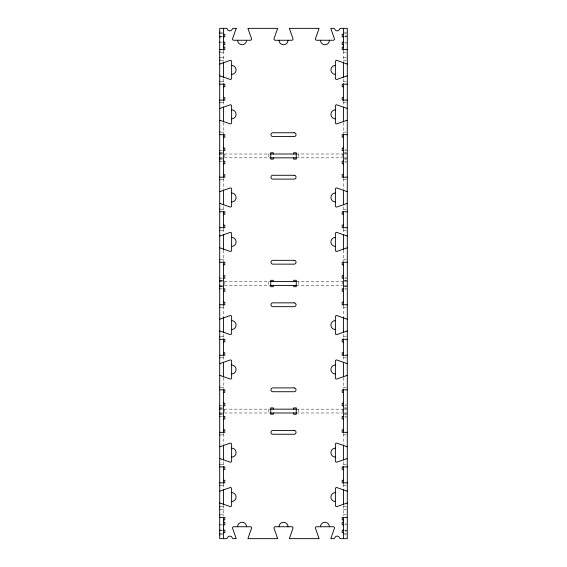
<?xml version="1.0" encoding="UTF-8"?>
<svg xmlns="http://www.w3.org/2000/svg" width="567" height="567" viewBox="0 0 567 567"><rect width="100%" height="100%" fill="white"/><g stroke="black" fill="none" stroke-linecap="round" stroke-linejoin="round"><path stroke-width="0.43" stroke-dasharray="2.83 2.13" d="M345.374 35.948L346.65 35.912M221.151 32.177L222.583 32.177M344.417 32.177L346.572 32.177M221.151 33.453L222.583 33.453M344.417 33.453L346.572 33.453M221.151 36.699L221.867 36.699M345.133 36.699L346.572 36.699M220.988 36.855L221.945 36.855M344.991 36.855L346.65 36.855M220.988 42.171L221.945 42.171M344.991 42.171L346.65 42.171M345.374 43.127L346.331 43.127M221.151 52.164L223.54 52.164M343.46 52.164L346.572 52.164M221.151 57.692L223.54 57.692M343.46 57.692L346.572 57.692M221.151 60.244L223.54 60.244M343.46 60.244L346.572 60.244M221.151 81.613L223.54 81.613M343.46 81.613L346.572 81.613M221.151 102.662L223.54 102.662M343.46 102.662L346.572 102.662M221.151 132.111L223.54 132.111M343.46 132.111L346.572 132.111M345.374 149.653L346.331 149.653M221.151 150.609L221.867 150.609M344.991 150.609L346.572 150.609M221.151 152.736L222.583 152.736M344.417 152.736L346.572 152.736M221.151 153.161L222.583 153.161M344.417 153.161L346.572 153.161M219.713 154.011L222.583 154.011M224.419 154.011L270.743 154.011M296.257 154.011L343.46 154.011M344.417 154.011L347.288 154.011M221.151 157.839L222.583 157.839M224.419 157.839L270.743 157.839M296.257 157.839L342.581 157.839M344.417 157.839L347.288 157.839M221.151 158.689L222.583 158.689M344.417 158.689L346.572 158.689M221.151 159.114L222.583 159.114M344.417 159.114L346.572 159.114M221.151 161.241L221.867 161.241M344.991 161.241L346.572 161.241M345.374 162.197L346.331 162.197M221.151 179.739L223.54 179.739M343.46 179.739L346.572 179.739M221.151 209.188L223.54 209.188M343.46 209.188L346.572 209.188M221.151 230.237L223.54 230.237M343.46 230.237L346.572 230.237M221.151 259.686L223.54 259.686M343.46 259.686L346.572 259.686M345.374 277.228L346.331 277.228M221.151 278.184L221.867 278.184M344.991 278.184L346.572 278.184M221.151 280.311L222.583 280.311M344.417 280.311L346.572 280.311M221.151 280.736L222.583 280.736M344.417 280.736L346.572 280.736M219.713 281.586L222.583 281.586M224.419 281.586L270.743 281.586M296.257 281.586L343.46 281.586M344.417 281.586L347.288 281.586M221.151 285.414L222.583 285.414M224.419 285.414L270.743 285.414M296.257 285.414L342.581 285.414M344.417 285.414L347.288 285.414M221.151 286.264L222.583 286.264M344.417 286.264L346.572 286.264M221.151 286.689L222.583 286.689M344.417 286.689L346.572 286.689M221.151 288.816L221.867 288.816M344.991 288.816L346.572 288.816M345.374 289.772L346.331 289.772M221.151 307.314L223.54 307.314M343.46 307.314L346.572 307.314M221.151 336.763L223.54 336.763M343.46 336.763L346.572 336.763M221.151 357.812L223.54 357.812M343.46 357.812L346.572 357.812M221.151 387.261L223.54 387.261M343.46 387.261L346.572 387.261M345.374 404.803L346.331 404.803M221.151 405.759L221.867 405.759M344.991 405.759L346.572 405.759M221.151 407.886L222.583 407.886M344.417 407.886L346.572 407.886M221.151 408.311L222.583 408.311M344.417 408.311L346.572 408.311M219.713 409.161L222.583 409.161M224.419 409.161L270.743 409.161M296.257 409.161L343.46 409.161M344.417 409.161L347.288 409.161M221.151 412.989L222.583 412.989M224.419 412.989L270.743 412.989M296.257 412.989L342.581 412.989M344.417 412.989L347.288 412.989M221.151 413.839L222.583 413.839M344.417 413.839L346.572 413.839M221.151 414.264L222.583 414.264M344.417 414.264L346.572 414.264M221.151 416.391L221.867 416.391M344.991 416.391L346.572 416.391M345.374 417.347L346.331 417.347M221.151 434.889L223.54 434.889M343.46 434.889L346.572 434.889M221.151 464.338L223.54 464.338M343.46 464.338L346.572 464.338M221.151 485.387L223.54 485.387M343.46 485.387L346.572 485.387M221.151 506.756L223.54 506.756M343.46 506.756L346.572 506.756M221.151 509.308L223.54 509.308M343.46 509.308L346.572 509.308M221.151 514.836L223.54 514.836M343.46 514.836L346.572 514.836M345.374 523.873L346.331 523.873M220.988 524.829L221.945 524.829M344.991 524.829L346.65 524.829M220.988 530.145L221.945 530.145M344.991 530.145L346.65 530.145M221.151 530.301L221.867 530.301M345.133 530.301L346.572 530.301M221.151 533.547L222.583 533.547M344.417 533.547L346.572 533.547M221.151 534.823L222.583 534.823M344.417 534.823L346.572 534.823M345.374 531.052L346.65 531.088M343.46 51.051L343.46 61.576M343.46 78.941L343.46 82.888M343.46 101.387L343.46 105.264M343.46 122.585L343.46 134.025M343.46 178.626L343.46 189.265M343.46 206.586L343.46 210.463M343.46 228.962L343.46 232.839M343.46 250.16L343.46 261.6M343.46 306.194L343.46 316.84M343.46 334.161L343.46 338.038M343.46 356.537L343.46 360.414M343.46 377.735L343.46 388.374M343.46 433.769L343.46 444.415M343.46 461.736L343.46 465.613M343.46 484.112L343.46 488.059M343.46 505.424L343.46 515.949M342.185 154.011L342.185 157.839M342.185 281.586L342.185 285.414M342.185 409.161L342.185 412.989M298.809 154.011L298.809 157.839M298.809 281.586L298.809 285.414M298.809 409.161L298.809 412.989M268.191 154.011L268.191 157.839M268.191 281.586L268.191 285.414M268.191 409.161L268.191 412.989M224.815 154.011L224.815 157.839M224.815 281.586L224.815 285.414M224.815 409.161L224.815 412.989M223.54 51.051L223.54 61.576M223.54 78.941L223.54 82.888M223.54 101.387L223.54 105.264M223.54 122.585L223.54 134.025M223.54 178.626L223.54 189.265M223.54 206.586L223.54 210.463M223.54 228.962L223.54 232.839M223.54 250.16L223.54 261.6M223.54 306.194L223.54 316.84M223.54 334.161L223.54 338.038M223.54 356.537L223.54 360.414M223.54 377.735L223.54 388.374M223.54 433.769L223.54 444.415M223.54 461.736L223.54 465.613M223.54 484.112L223.54 488.059M223.54 505.424L223.54 515.949"/><path stroke-width="0.85" d="M219.713 32.177L220.194 32.177M219.713 33.453L220.194 33.453M223.54 34.303L224.815 34.303L224.815 36.855L223.221 36.855M343.46 34.303L342.185 34.303L342.185 36.855L343.779 36.855M219.713 36.699L220.194 36.699M223.065 36.699L223.54 36.699M343.46 36.699L343.942 36.699M219.713 36.855L220.35 36.855M219.713 42.171L220.35 42.171M223.065 42.171L224.815 42.171L224.815 44.722L223.54 44.722M343.942 42.171L342.185 42.171L342.185 44.722L343.46 44.722M223.54 47.061L224.815 47.061L224.815 49.612L219.713 49.612M343.46 47.061L342.185 47.061L342.185 49.612L347.288 49.612M219.713 52.164L220.194 52.164M219.713 57.692L220.194 57.692M219.713 60.244L220.194 60.244M219.713 81.613L220.194 81.613M219.713 84.164L224.815 84.164L224.815 86.716L223.54 86.716M347.288 84.164L342.185 84.164L342.185 86.716L343.46 86.716M223.54 97.559L224.815 97.559L224.815 100.111L219.713 100.111M343.46 97.559L342.185 97.559L342.185 100.111L347.288 100.111M219.713 102.662L220.194 102.662M219.713 132.111L220.194 132.111M219.713 134.662L224.815 134.662L224.815 137.214L223.54 137.214M347.288 134.662L342.185 134.662L342.185 137.214L343.46 137.214M223.54 148.058L224.815 148.058L224.815 150.609L223.065 150.609M343.46 148.058L342.185 148.058L342.185 150.609L343.942 150.609M219.713 150.609L220.194 150.609M219.713 152.736L220.194 152.736M219.713 153.161L220.194 153.161M219.713 154.011L220.194 154.011M270.743 154.011L296.257 154.011M219.713 157.839L220.194 157.839M270.743 157.839L296.257 157.839M219.713 158.689L220.194 158.689M219.713 159.114L220.194 159.114M219.713 161.241L220.194 161.241M223.065 161.241L224.815 161.241L224.815 163.792L223.54 163.792M343.942 161.241L342.185 161.241L342.185 163.792L343.46 163.792M223.54 174.636L224.815 174.636L224.815 177.188L219.713 177.188M343.46 174.636L342.185 174.636L342.185 177.188L347.288 177.188M219.713 179.739L220.194 179.739M219.713 209.188L220.194 209.188M219.713 211.739L224.815 211.739L224.815 214.291L223.54 214.291M347.288 211.739L342.185 211.739L342.185 214.291L343.46 214.291M223.54 225.134L224.815 225.134L224.815 227.686L219.713 227.686M343.46 225.134L342.185 225.134L342.185 227.686L347.288 227.686M219.713 230.237L220.194 230.237M219.713 259.686L220.194 259.686M219.713 262.238L224.815 262.238L224.815 264.789L223.54 264.789M347.288 262.238L342.185 262.238L342.185 264.789L343.46 264.789M223.54 275.633L224.815 275.633L224.815 278.184L223.065 278.184M343.46 275.633L342.185 275.633L342.185 278.184L343.942 278.184M219.713 278.184L220.194 278.184M219.713 280.311L220.194 280.311M219.713 280.736L220.194 280.736M219.713 281.586L220.194 281.586M270.743 281.586L296.257 281.586M219.713 285.414L220.194 285.414M270.743 285.414L296.257 285.414M219.713 286.264L220.194 286.264M219.713 286.689L220.194 286.689M219.713 288.816L220.194 288.816M223.065 288.816L224.815 288.816L224.815 291.367L223.54 291.367M343.942 288.816L342.185 288.816L342.185 291.367L343.46 291.367M223.54 302.211L224.815 302.211L224.815 304.762L219.713 304.762M343.46 302.211L342.185 302.211L342.185 304.762L347.288 304.762M219.713 307.314L220.194 307.314M219.713 336.763L220.194 336.763M219.713 339.314L224.815 339.314L224.815 341.866L223.54 341.866M347.288 339.314L342.185 339.314L342.185 341.866L343.46 341.866M223.54 352.709L224.815 352.709L224.815 355.261L219.713 355.261M343.46 352.709L342.185 352.709L342.185 355.261L347.288 355.261M219.713 357.812L220.194 357.812M219.713 387.261L220.194 387.261M219.713 389.812L224.815 389.812L224.815 392.364L223.54 392.364M347.288 389.812L342.185 389.812L342.185 392.364L343.46 392.364M223.54 403.208L224.815 403.208L224.815 405.759L223.065 405.759M343.46 403.208L342.185 403.208L342.185 405.759L343.942 405.759M219.713 405.759L220.194 405.759M219.713 407.886L220.194 407.886M219.713 408.311L220.194 408.311M219.713 409.161L220.194 409.161M270.743 409.161L296.257 409.161M219.713 412.989L220.194 412.989M270.743 412.989L296.257 412.989M219.713 413.839L220.194 413.839M219.713 414.264L220.194 414.264M219.713 416.391L220.194 416.391M223.065 416.391L224.815 416.391L224.815 418.942L223.54 418.942M343.942 416.391L342.185 416.391L342.185 418.942L343.46 418.942M223.54 429.786L224.815 429.786L224.815 432.337L219.713 432.337M343.46 429.786L342.185 429.786L342.185 432.337L347.288 432.337M219.713 434.889L220.194 434.889M219.713 464.338L220.194 464.338M219.713 466.889L224.815 466.889L224.815 469.441L223.54 469.441M347.288 466.889L342.185 466.889L342.185 469.441L343.46 469.441M223.54 480.284L224.815 480.284L224.815 482.836L219.713 482.836M343.46 480.284L342.185 480.284L342.185 482.836L347.288 482.836M219.713 485.387L220.194 485.387M219.713 506.756L220.194 506.756M219.713 509.308L220.194 509.308M219.713 514.836L220.194 514.836M219.713 517.388L224.815 517.388L224.815 519.939L223.54 519.939M347.288 517.388L342.185 517.388L342.185 519.939L343.46 519.939M223.54 522.278L224.815 522.278L224.815 524.829L223.065 524.829M343.46 522.278L342.185 522.278L342.185 524.829L343.942 524.829M219.713 524.829L220.35 524.829M219.713 530.145L220.35 530.145M223.221 530.145L224.815 530.145L224.815 532.697L223.54 532.697M343.779 530.145L342.185 530.145L342.185 532.697L343.46 532.697M219.713 530.301L220.194 530.301M223.065 530.301L223.54 530.301M343.46 530.301L343.942 530.301M219.713 533.547L220.194 533.547M219.713 534.823L220.194 534.823M343.46 28.35L343.46 50.25M343.46 62.916L343.46 77.608M343.46 83.689L343.46 100.593M343.46 106.993L343.46 121.721M343.46 134.662L343.46 177.825M343.46 190.129L343.46 204.857M343.46 211.264L343.46 228.168M343.46 234.568L343.46 249.296M343.46 262.238L343.46 305.4M343.46 317.704L343.46 332.432M343.46 338.839L343.46 355.743M343.46 362.143L343.46 376.871M343.46 389.812L343.46 432.975M343.46 445.279L343.46 460.007M343.46 466.407L343.46 483.311M343.46 489.392L343.46 504.084M343.46 517.388L343.46 538.65M293.706 154.011L293.706 152.736L296.257 152.736L296.257 159.114L293.706 159.114L293.706 157.839M293.706 281.586L293.706 280.311L296.257 280.311L296.257 286.689L293.706 286.689L293.706 285.414M293.706 409.161L293.706 407.886L296.257 407.886L296.257 414.264L293.706 414.264L293.706 412.989M273.294 154.011L273.294 152.736L270.743 152.736L270.743 159.114L273.294 159.114L273.294 157.839M273.294 281.586L273.294 280.311L270.743 280.311L270.743 286.689L273.294 286.689L273.294 285.414M273.294 409.161L273.294 407.886L270.743 407.886L270.743 414.264L273.294 414.264L273.294 412.989M223.54 28.35L223.54 50.25M223.54 62.916L223.54 77.608M223.54 83.689L223.54 100.593M223.54 106.993L223.54 121.721M223.54 134.662L223.54 177.825M223.54 190.129L223.54 204.857M223.54 211.264L223.54 228.168M223.54 234.568L223.54 249.296M223.54 262.238L223.54 305.4M223.54 317.704L223.54 332.432M223.54 338.839L223.54 355.743M223.54 362.143L223.54 376.871M223.54 389.812L223.54 432.975M223.54 445.279L223.54 460.007M223.54 466.407L223.54 483.311M223.54 489.392L223.54 504.084M223.54 517.388L223.54 538.65M219.713 247.843A1.276 1.276 0 0 1 220.074 247.899L230.344 251.493A1.276 1.276 0 0 0 231.62 250.217L231.62 233.632A1.276 1.276 0 0 0 230.344 232.357L220.074 235.95A1.276 1.276 0 0 1 219.713 236M231.62 237.46A4.465 4.465 0 0 1 236.085 241.925A4.465 4.465 0 0 1 231.62 246.39M219.713 203.425A1.276 1.276 0 0 1 220.074 203.475L230.344 207.068A1.276 1.276 0 0 0 231.62 205.793L231.62 189.208A1.276 1.276 0 0 0 230.344 187.932L220.074 191.526A1.276 1.276 0 0 1 219.713 191.582M231.62 193.035A4.465 4.465 0 0 1 236.085 197.5A4.465 4.465 0 0 1 231.62 201.965M219.713 120.268A1.276 1.276 0 0 1 220.074 120.324L230.344 123.918A1.276 1.276 0 0 0 231.62 122.642L231.62 106.057A1.276 1.276 0 0 0 230.344 104.782L220.074 108.375A1.276 1.276 0 0 1 219.713 108.425M231.62 109.885A4.465 4.465 0 0 1 236.085 114.35A4.465 4.465 0 0 1 231.62 118.815M219.713 75.85A1.276 1.276 0 0 1 220.074 75.9L230.344 79.493A1.276 1.276 0 0 0 231.62 78.218L231.62 61.633A1.276 1.276 0 0 0 230.344 60.357L220.074 63.951A1.276 1.276 0 0 1 219.713 64.007M231.62 65.46A4.465 4.465 0 0 1 236.085 69.925A4.465 4.465 0 0 1 231.62 74.39M329.406 40.257A4.465 4.465 0 0 1 324.941 44.722A4.465 4.465 0 0 1 320.475 40.257M287.965 40.257A4.465 4.465 0 0 1 283.5 44.722A4.465 4.465 0 0 1 279.035 40.257M246.525 40.257A4.465 4.465 0 0 1 242.059 44.722A4.465 4.465 0 0 1 237.594 40.257M219.713 375.418A1.276 1.276 0 0 1 220.074 375.474L230.344 379.068A1.276 1.276 0 0 0 231.62 377.792L231.62 361.207A1.276 1.276 0 0 0 230.344 359.932L220.074 363.525A1.276 1.276 0 0 1 219.713 363.575M231.62 365.035A4.465 4.465 0 0 1 236.085 369.5A4.465 4.465 0 0 1 231.62 373.965M219.713 331A1.276 1.276 0 0 1 220.074 331.05L230.344 334.643A1.276 1.276 0 0 0 231.62 333.368L231.62 316.783A1.276 1.276 0 0 0 230.344 315.507L220.074 319.101A1.276 1.276 0 0 1 219.713 319.157M231.62 320.61A4.465 4.465 0 0 1 236.085 325.075A4.465 4.465 0 0 1 231.62 329.54M219.713 502.993A1.276 1.276 0 0 1 220.074 503.049L230.344 506.643A1.276 1.276 0 0 0 231.62 505.367L231.62 488.782A1.276 1.276 0 0 0 230.344 487.507L220.074 491.1A1.276 1.276 0 0 1 219.713 491.15M231.62 492.61A4.465 4.465 0 0 1 236.085 497.075A4.465 4.465 0 0 1 231.62 501.54M219.713 458.575A1.276 1.276 0 0 1 220.074 458.625L230.344 462.218A1.276 1.276 0 0 0 231.62 460.943L231.62 444.358A1.276 1.276 0 0 0 230.344 443.082L220.074 446.676A1.276 1.276 0 0 1 219.713 446.732M231.62 448.185A4.465 4.465 0 0 1 236.085 452.65A4.465 4.465 0 0 1 231.62 457.115M320.475 526.743A4.465 4.465 0 0 1 324.941 522.278A4.465 4.465 0 0 1 329.406 526.743M279.035 526.743A4.465 4.465 0 0 1 283.5 522.278A4.465 4.465 0 0 1 287.965 526.743M237.594 526.743A4.465 4.465 0 0 1 242.059 522.278A4.465 4.465 0 0 1 246.525 526.743M347.288 120.268A1.276 1.276 0 0 0 346.926 120.324L336.656 123.918A1.276 1.276 0 0 1 335.38 122.642L335.38 106.057A1.276 1.276 0 0 1 336.656 104.782L346.926 108.375A1.276 1.276 0 0 0 347.288 108.425M335.38 118.815A4.465 4.465 0 0 1 330.915 114.35A4.465 4.465 0 0 1 335.38 109.885M347.288 75.85A1.276 1.276 0 0 0 346.926 75.9L336.656 79.493A1.276 1.276 0 0 1 335.38 78.218L335.38 61.633A1.276 1.276 0 0 1 336.656 60.357L346.926 63.951A1.276 1.276 0 0 0 347.288 64.007M335.38 74.39A4.465 4.465 0 0 1 330.915 69.925A4.465 4.465 0 0 1 335.38 65.46M347.288 247.843A1.276 1.276 0 0 0 346.926 247.899L336.656 251.493A1.276 1.276 0 0 1 335.38 250.217L335.38 233.632A1.276 1.276 0 0 1 336.656 232.357L346.926 235.95A1.276 1.276 0 0 0 347.288 236M335.38 246.39A4.465 4.465 0 0 1 330.915 241.925A4.465 4.465 0 0 1 335.38 237.46M347.288 203.425A1.276 1.276 0 0 0 346.926 203.475L336.656 207.068A1.276 1.276 0 0 1 335.38 205.793L335.38 189.208A1.276 1.276 0 0 1 336.656 187.932L346.926 191.526A1.276 1.276 0 0 0 347.288 191.582M335.38 201.965A4.465 4.465 0 0 1 330.915 197.5A4.465 4.465 0 0 1 335.38 193.035M347.288 375.418A1.276 1.276 0 0 0 346.926 375.474L336.656 379.068A1.276 1.276 0 0 1 335.38 377.792L335.38 361.207A1.276 1.276 0 0 1 336.656 359.932L346.926 363.525A1.276 1.276 0 0 0 347.288 363.575M335.38 373.965A4.465 4.465 0 0 1 330.915 369.5A4.465 4.465 0 0 1 335.38 365.035M347.288 331A1.276 1.276 0 0 0 346.926 331.05L336.656 334.643A1.276 1.276 0 0 1 335.38 333.368L335.38 316.783A1.276 1.276 0 0 1 336.656 315.507L346.926 319.101A1.276 1.276 0 0 0 347.288 319.157M335.38 329.54A4.465 4.465 0 0 1 330.915 325.075A4.465 4.465 0 0 1 335.38 320.61M347.288 502.993A1.276 1.276 0 0 0 346.926 503.049L336.656 506.643A1.276 1.276 0 0 1 335.38 505.367L335.38 488.782A1.276 1.276 0 0 1 336.656 487.507L346.926 491.1A1.276 1.276 0 0 0 347.288 491.15M335.38 501.54A4.465 4.465 0 0 1 330.915 497.075A4.465 4.465 0 0 1 335.38 492.61M347.288 458.575A1.276 1.276 0 0 0 346.926 458.625L336.656 462.218A1.276 1.276 0 0 1 335.38 460.943L335.38 444.358A1.276 1.276 0 0 1 336.656 443.082L346.926 446.676A1.276 1.276 0 0 0 347.288 446.732M335.38 457.115A4.465 4.465 0 0 1 330.915 452.65A4.465 4.465 0 0 1 335.38 448.185M236.085 28.711L232.491 38.981A1.276 1.276 0 0 0 233.767 40.257L250.352 40.257A1.276 1.276 0 0 0 251.628 38.981L248.034 28.711A1.276 1.276 0 0 1 247.985 28.35L277.582 28.35A1.276 1.276 0 0 1 277.525 28.711L273.932 38.981A1.276 1.276 0 0 0 275.208 40.257L291.792 40.257A1.276 1.276 0 0 0 293.068 38.981L289.475 28.711A1.276 1.276 0 0 1 289.425 28.35L319.023 28.35A1.276 1.276 0 0 1 318.966 28.711L315.372 38.981A1.276 1.276 0 0 0 316.648 40.257L333.233 40.257A1.276 1.276 0 0 0 334.509 38.981L330.915 28.711A1.276 1.276 0 0 1 330.866 28.35L333.552 28.35A1.276 1.276 0 0 1 334.757 29.201A2.551 2.551 0 0 0 339.569 29.201A1.276 1.276 0 0 1 340.767 28.35L347.288 28.35L347.288 538.65L340.767 538.65A1.276 1.276 0 0 1 339.569 537.799A2.551 2.551 0 0 0 334.757 537.799A1.276 1.276 0 0 1 333.552 538.65L330.866 538.65A1.276 1.276 0 0 1 330.915 538.289L334.509 528.019A1.276 1.276 0 0 0 333.233 526.743L316.648 526.743A1.276 1.276 0 0 0 315.372 528.019L318.966 538.289A1.276 1.276 0 0 1 319.023 538.65L289.425 538.65A1.276 1.276 0 0 1 289.475 538.289L293.068 528.019A1.276 1.276 0 0 0 291.792 526.743L275.208 526.743A1.276 1.276 0 0 0 273.932 528.019L277.525 538.289A1.276 1.276 0 0 1 277.582 538.65L247.985 538.65A1.276 1.276 0 0 1 248.034 538.289L251.628 528.019A1.276 1.276 0 0 0 250.352 526.743L233.767 526.743A1.276 1.276 0 0 0 232.491 528.019L236.085 538.289A1.276 1.276 0 0 1 236.141 538.65L233.448 538.65A1.276 1.276 0 0 1 232.243 537.799A2.551 2.551 0 0 0 227.431 537.799A1.276 1.276 0 0 1 226.233 538.65L219.713 538.65L219.713 28.35L226.233 28.35A1.276 1.276 0 0 1 227.431 29.201A2.551 2.551 0 0 0 232.243 29.201A1.276 1.276 0 0 1 233.448 28.35L236.141 28.35A1.276 1.276 0 0 1 236.085 28.711M294.131 132.749L272.869 132.749A1.914 1.914 0 0 0 270.955 134.662A1.914 1.914 0 0 0 272.869 136.576L294.131 136.576A1.914 1.914 0 0 0 296.045 134.662A1.914 1.914 0 0 0 294.131 132.749M294.131 175.274L272.869 175.274A1.914 1.914 0 0 0 270.955 177.188A1.914 1.914 0 0 0 272.869 179.101L294.131 179.101A1.914 1.914 0 0 0 296.045 177.188A1.914 1.914 0 0 0 294.131 175.274M294.131 260.324L272.869 260.324A1.914 1.914 0 0 0 270.955 262.238A1.914 1.914 0 0 0 272.869 264.151L294.131 264.151A1.914 1.914 0 0 0 296.045 262.238A1.914 1.914 0 0 0 294.131 260.324M294.131 302.849L272.869 302.849A1.914 1.914 0 0 0 270.955 304.762A1.914 1.914 0 0 0 272.869 306.676L294.131 306.676A1.914 1.914 0 0 0 296.045 304.762A1.914 1.914 0 0 0 294.131 302.849M294.131 387.899L272.869 387.899A1.914 1.914 0 0 0 270.955 389.812A1.914 1.914 0 0 0 272.869 391.726L294.131 391.726A1.914 1.914 0 0 0 296.045 389.812A1.914 1.914 0 0 0 294.131 387.899M294.131 430.424L272.869 430.424A1.914 1.914 0 0 0 270.955 432.337A1.914 1.914 0 0 0 272.869 434.251L294.131 434.251A1.914 1.914 0 0 0 296.045 432.337A1.914 1.914 0 0 0 294.131 430.424"/></g></svg>
